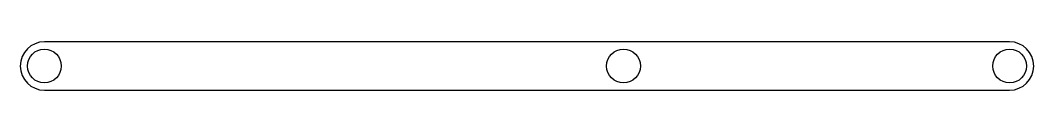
# Model space of a CAD drawing. Header units: millimetres. Extents: x -205 to 5, y -5 to 5.
import ezdxf

# ---------------------------------------------------------------- set-up
doc = ezdxf.new("R2010")
doc.units = ezdxf.units.MM

msp = doc.modelspace()

# ---------------------------------------------------------------- linework, layer by layer
for p, q in [((0, 5, 3), (-200, 5, 3)), ((-200, -5, 3), (0, -5, 3))]:
    msp.add_line(p, q)
for centre in [(-200, 0, 3), (-80, 0, 3), (0, 0, 3)]:
    msp.add_circle(centre, 3.5)
for centre, start, end in [((-200, 0, 3), 90, 270), ((0, 0, 3), 270, 90)]:
    msp.add_arc(centre, 5, start, end)

doc.saveas('drawing.dxf')
